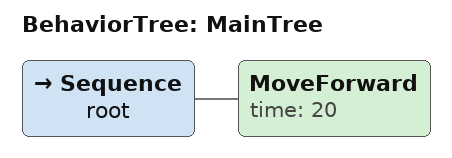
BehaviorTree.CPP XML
<root BTCPP_format="4" >

     <BehaviorTree ID="MainTree">
        <Sequence name="root">
            <MoveForward time="20"/>
        </Sequence>
     </BehaviorTree>

 </root>
